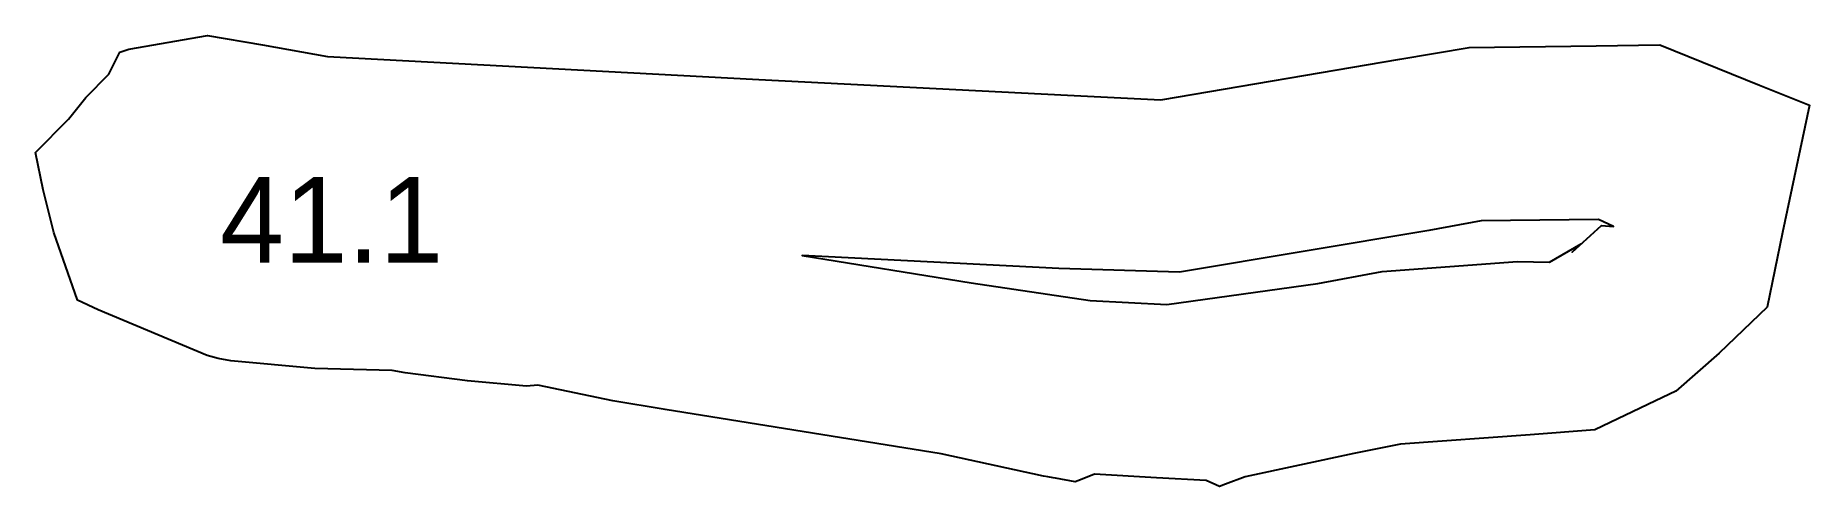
# Model space of a CAD drawing. Extents: x 34 to 137, y 10 to 36.
import ezdxf

# ---------------------------------------------------------------- set-up
doc = ezdxf.new("R2010")
doc.units = 0
doc.layers.get('0').update_dxf_attribs({"color": 255, "linetype": 'CONTINUOUS'})

msp = doc.modelspace()

# ---------------------------------------------------------------- linework, layer by layer
at = {"color": 1}
for points in [[(62.6067, 15.7672), (59.169, 16.0717), (55.535, 16.529), (54.7832, 16.6676), (50.2618, 16.7864), (45.3574, 17.241), (44.6292, 17.366), (43.9893, 17.5433), (37.6275, 20.2178), (36.4101, 20.7764), (35.0314, 24.7104), (34.4128, 27.2003), (33.9662, 29.3829), (35.887, 31.3278), (36.905, 32.5928), (38.2478, 33.9624), (38.8934, 35.2388), (39.4071, 35.4068), (44.0069, 36.2098), (47.2181, 35.6615), (51.0001, 34.9779), (76.1583, 33.641), (94.171, 32.7245), (99.6195, 32.4613), (113.564, 34.8195), (117.608, 35.5046), (125.002, 35.6016), (128.729, 35.6591), (134.54, 33.3051), (137.458, 32.1476), (135.875, 24.727), (134.986, 20.3673), (132.189, 17.6916), (129.668, 15.4601), (128.464, 14.9038), (124.928, 13.2148), (121.158, 12.9282), (113.593, 12.3817), (110.866, 11.8403), (104.526, 10.4657), (103.379, 10.0457), (103.035, 9.9054), (102.832, 10.0037), (102.269, 10.2477), (99.3649, 10.4077), (95.7378, 10.6344), (94.9255, 10.3033), (94.6146, 10.1735), (93.4638, 10.3875), (93.3327, 10.4096), (93.0163, 10.4727), (92.7676, 10.5181), (86.8035, 11.8172), (70.7049, 14.3905), (67.645, 14.9058), (63.2763, 15.8145)], [(88.5535, 21.7879), (95.4997, 20.7547), (99.9633, 20.5131), (108.773, 21.7446), (112.529, 22.4486), (120.416, 23.024), (122.285, 22.9869), (124.131, 24.0527), (123.603, 23.565), (125.324, 25.1308), (126.019, 25.0651), (125.143, 25.4795), (118.298, 25.4051), (115.253, 24.8383), (100.707, 22.3968), (93.6627, 22.6142), (78.6909, 23.376)]]:
    msp.add_lwpolyline(points, close=True, dxfattribs=at)

# ---------------------------------------------------------------- texts
msp.add_text('41.1', height=5).set_placement((44.7396, 22.9576))

doc.saveas('drawing.dxf')
